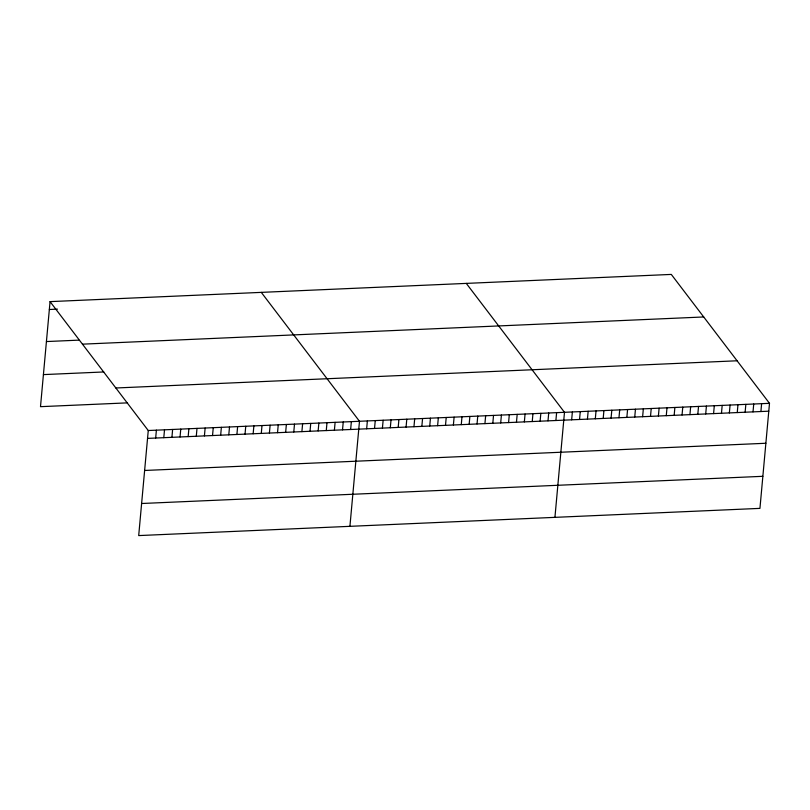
<?xml version="1.0" encoding="UTF-8"?>
<svg xmlns="http://www.w3.org/2000/svg" width="810" height="810" viewBox="0 0 810 810"><rect width="100%" height="100%" fill="white"/><g stroke="black" fill="none" stroke-linecap="round" stroke-linejoin="round"><path stroke-width="1.21" d="M50.058 301.624L148.26 430.525L138.702 535.582L759.942 508.376L769.5 403.329L671.298 274.418L50.058 301.624L40.5 406.671L127.545 402.864M155.672 438.038L156.391 430.171M163.792 437.683L164.511 429.816M171.923 437.329L172.631 429.462M180.043 436.965L180.762 429.108M188.163 436.61L188.882 428.743M196.293 436.256L197.002 428.389M204.414 435.901L205.132 428.034M212.534 435.547L213.253 427.68M220.664 435.193L221.373 427.326M228.785 434.838L229.503 426.971M236.905 434.484L237.624 426.617M245.035 434.119L245.754 426.262M253.155 433.765L253.874 425.898M261.286 433.411L261.994 425.544M269.406 433.056L270.125 425.189M277.526 432.702L278.245 424.835M285.657 432.348L286.365 424.481M293.777 431.993L294.496 424.126M301.897 431.629L302.616 423.772M310.027 431.274L310.736 423.407M318.148 430.92L318.867 423.053M326.268 430.566L326.987 422.699M334.398 430.211L335.107 422.344M342.519 429.857L343.238 421.99M350.639 429.502L351.358 421.635M349.92 526.328L359.488 421.281L261.286 292.369M366.657 428.794L367.365 420.937M374.534 428.45L375.253 420.582M382.421 428.105L383.14 420.238M390.309 427.761L391.027 419.894M398.196 427.417L398.905 419.55M406.073 427.072L406.792 419.205M413.961 426.728L414.679 418.861M421.848 426.384L422.567 418.517M429.735 426.04L430.444 418.173M437.613 425.695L438.332 417.828M445.5 425.341L446.219 417.484M453.387 424.997L454.106 417.14M461.275 424.653L461.983 416.785M469.152 424.308L469.871 416.441M477.039 423.964L477.758 416.097M484.927 423.62L485.646 415.753M492.814 423.276L493.523 415.408M500.691 422.931L501.41 415.064M508.579 422.587L509.298 414.72M516.466 422.243L517.185 414.376M524.353 421.888L525.062 414.031M532.241 421.544L532.95 413.687M540.118 421.2L540.837 413.333M548.005 420.856L548.724 412.989M555.893 420.511L556.612 412.644M554.931 517.357L564.489 412.3L466.287 283.399M571.658 419.823L572.376 411.956M579.545 419.479L580.264 411.612M587.432 419.134L588.151 411.267M595.32 418.79L596.028 410.923M603.197 418.436L603.916 410.579M611.084 418.092L611.803 410.235M618.972 417.747L619.69 409.88M626.859 417.403L627.568 409.536M634.736 417.059L635.455 409.192M642.624 416.715L643.342 408.847M650.511 416.37L651.23 408.503M658.398 416.026L659.107 408.159M666.276 415.682L666.995 407.815M674.163 415.338L674.882 407.47M682.05 414.993L682.769 407.126M689.938 414.639L690.646 406.782M697.815 414.295L698.534 406.428M705.702 413.95L706.421 406.083M713.59 413.606L714.309 405.739M721.477 413.262L722.186 405.395M729.365 412.918L730.073 405.051M737.242 412.574L737.961 404.706M745.129 412.229L745.848 404.362M753.016 411.885L753.725 404.018M760.904 411.541L761.613 403.674M49.349 309.491L57.469 309.136M46.423 341.557L78.924 340.139M82.468 344.159L703.708 316.963M43.416 374.605L103.771 371.962M115.86 387.99L737.09 360.784M148.26 430.525L769.5 403.329M147.552 438.392L768.781 411.186M144.625 470.468L765.865 443.262M141.618 503.506L762.858 476.31"/></g></svg>
